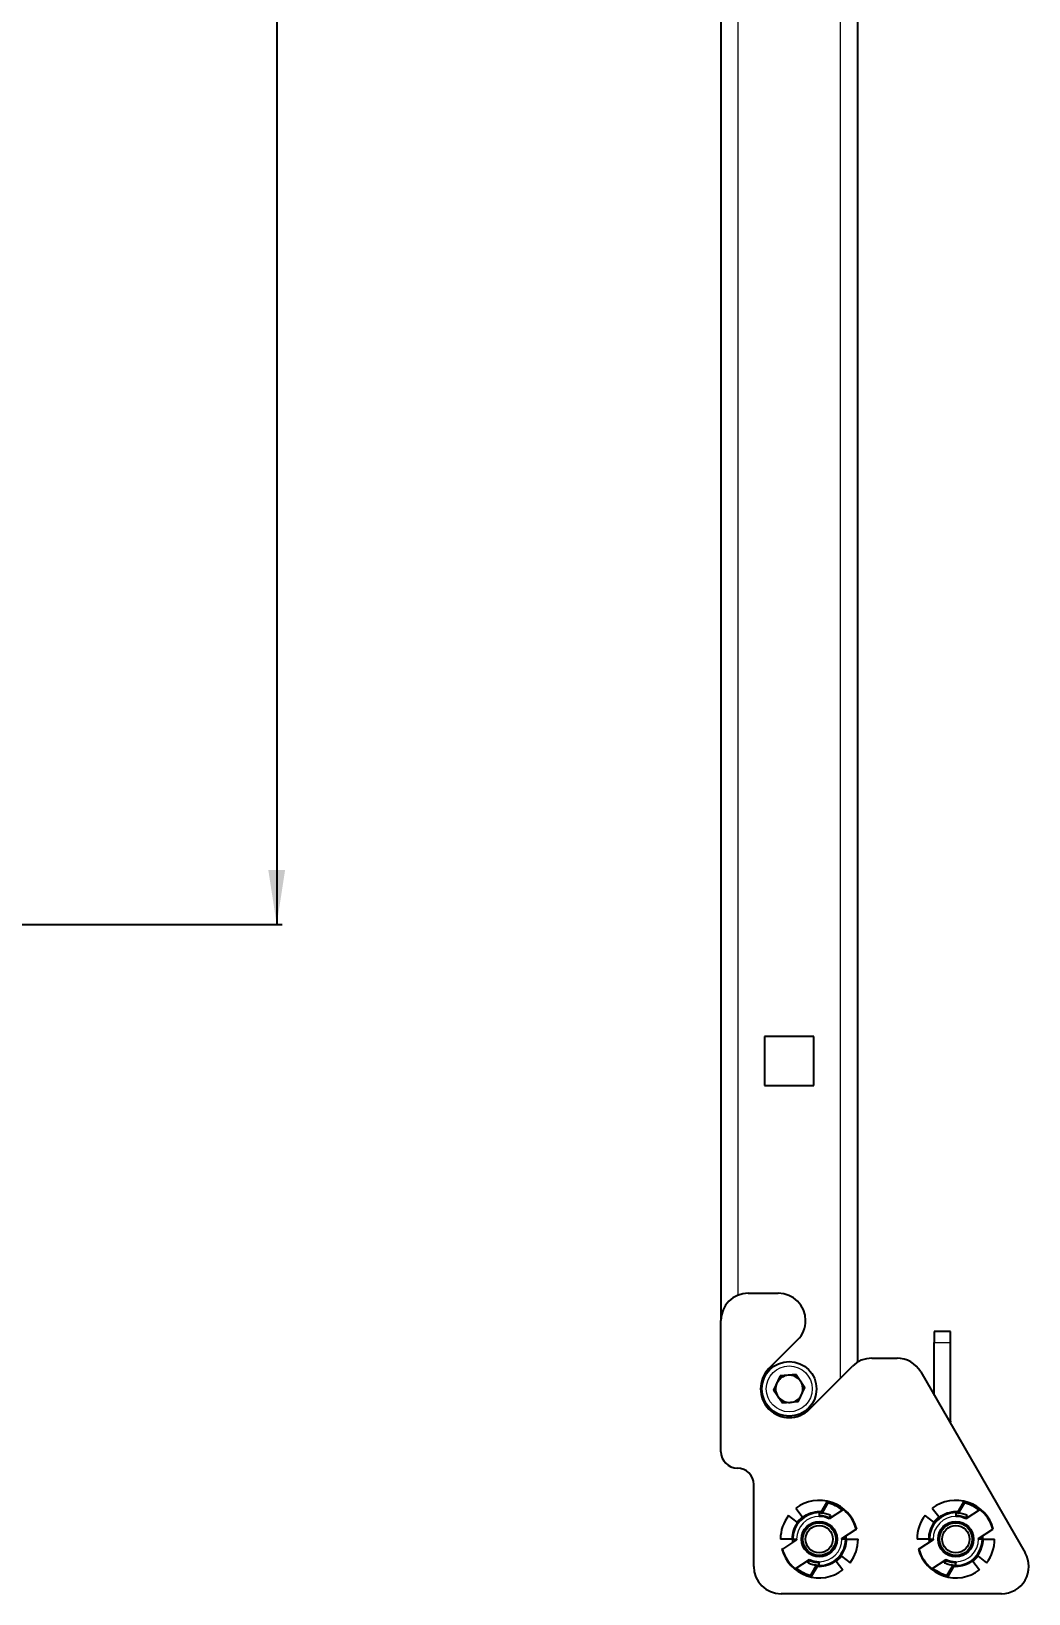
# Model space of a CAD drawing. Header units: millimetres. Extents: x -824 to 1032, y 378 to 1984.
# Drawn here: x -6.8 to 175.8, y 510.1 to 796.1 of the extents above; entities that cross this region are included whole.
import ezdxf

# ---------------------------------------------------------------- set-up
doc = ezdxf.new("R2010")
doc.units = ezdxf.units.MM
doc.layers.add('FORMAT', color=7, linetype='Continuous')
doc.styles.add('SLDTEXTSTYLE0', font='TXT', dxfattribs={"width": 0.75})
doc.dimstyles.new('SLDDIMSTYLE0', dxfattribs={"dimtxt": 20, "dimasz": 10, "dimexe": 0, "dimexo": 0.0625, "dimgap": 5, "dimtad": 2, "dimdec": 1, "dimrnd": 1e-09, "dimzin": 12, "dimdsep": 46, "dimtxsty": 'SLDTEXTSTYLE0', "dimsah": 1, "dimcen": 0.09, "dimadec": 0, "dimazin": 3, "dimtfac": 1, "dimtofl": 0, "dimtmove": 0, "dimatfit": 3, "dimfxl": 0, "dimfrac": 2, "dimtolj": 1, "dimtzin": 12, "dimarcsym": 0})

# ---------------------------------------------------------------- blocks, each defined once
blk = doc.blocks.new('_D_2')
at = {"layer": 'FORMAT'}
for p, q in [((-44.52, 1732.59), (39.12, 1732.59)), ((38.12, 1732.59), (38.12, 632.59)), ((-44.52, 632.59), (39.12, 632.59))]:
    blk.add_line(p, q, dxfattribs=at)
for points in [[(38.12, 1732.59), (36.58, 1722.59), (39.66, 1722.59)], [(38.12, 632.59), (39.66, 642.59), (36.58, 642.59)]]:
    blk.add_solid(points, dxfattribs=at)
at = {"layer": 'FORMAT', "insert": (12.34, 1153.03), "char_height": 20, "attachment_point": 1, "rotation": 90, "style": 'SLDTEXTSTYLE0'}
blk.add_mtext('1100', dxfattribs=at)

msp = doc.modelspace()

# ---------------------------------------------------------------- linework, layer by layer
at = {"color": 8, "linetype": 'Continuous', "lineweight": 18}
for p, q in [((122.54, 1824.09), (122.54, 564.71)), ((141.34, 549.56), (141.34, 1824.09)), ((158.44, 556.09), (161.44, 556.09)), ((161.2, 541.69), (161.44, 541.69))]:
    msp.add_line(p, q, dxfattribs=at)
at = {"color": 7, "linetype": 'Continuous', "lineweight": 25}
for p, q in [((144.44, 1824.09), (144.44, 552.46)), ((119.44, 1794.89), (119.44, 560.09)), ((136.44, 612.09), (127.44, 612.09)), ((127.44, 612.09), (127.44, 603.09)), ((136.44, 603.09), (136.44, 612.09)), ((127.44, 603.09), (136.44, 603.09)), ((124.44, 565.09), (129.94, 565.09)), ((119.44, 536.09), (119.44, 560.09)), ((134.94, 560.09), (134.94, 560.08)), ((161.44, 558.09), (158.44, 558.09)), ((158.44, 558.09), (158.44, 556.09)), ((161.44, 556.09), (161.44, 558.09)), ((133.48, 556.55), (128.23, 551.3)), ((158.44, 546.46), (158.44, 556.09)), ((161.44, 541.69), (161.44, 556.09)), ((147.05, 553.2), (151.67, 553.2)), ((130.31, 549.96), (129.07, 547.36)), ((133.18, 550.19), (130.31, 549.96)), ((133.18, 550.19), (134.82, 547.82)), ((135.66, 543.87), (143.51, 551.73)), ((156, 550.7), (175.11, 517.59)), ((130.7, 544.98), (129.07, 547.36)), ((133.58, 545.21), (134.82, 547.82)), ((133.58, 545.21), (130.7, 544.98)), ((161.44, 541.69), (161.42, 541.3)), ((125.44, 515.09), (125.44, 530.09)), ((137.74, 524.9), (138.91, 526.93)), ((139.01, 526.7), (137.95, 524.87)), ((138.91, 526.93), (139.01, 526.7)), ((162.74, 524.9), (163.91, 526.93)), ((164.01, 526.7), (162.95, 524.87)), ((163.91, 526.93), (164.01, 526.7)), ((133.39, 523.2), (131.81, 524.41)), ((134.33, 524.14), (133.12, 525.72)), ((134.28, 524.13), (133.4, 523.25)), ((137.44, 525.14), (137.44, 524.94)), ((137.44, 525.14), (137.87, 525.12)), ((137.44, 524.94), (137.44, 524.24)), ((137.44, 524.39), (137.47, 524.43)), ((137.69, 524.41), (137.59, 524.23)), ((141.86, 525.52), (139.25, 523.82)), ((139.49, 524.48), (139.28, 524.03)), ((158.39, 523.2), (156.81, 524.41)), ((159.33, 524.14), (158.12, 525.72)), ((159.28, 524.13), (158.4, 523.25)), ((162.44, 525.14), (162.44, 524.94)), ((162.44, 525.14), (162.87, 525.12)), ((162.44, 524.94), (162.44, 524.24)), ((162.44, 524.39), (162.47, 524.43)), ((162.69, 524.41), (162.59, 524.23)), ((166.86, 525.52), (164.25, 523.82)), ((164.49, 524.48), (164.28, 524.03)), ((141.59, 520.22), (144.2, 521.91)), ((142.29, 520.67), (142.29, 520.09)), ((144.16, 521.89), (144.3, 521.92)), ((166.59, 520.22), (169.2, 521.91)), ((167.29, 520.67), (167.29, 520.09)), ((169.16, 521.89), (169.3, 521.92)), ((132.39, 520.09), (130.34, 520.09)), ((130.72, 518.29), (130.59, 518.25)), ((133.3, 519.96), (130.69, 518.26)), ((132.39, 520.09), (132.59, 520.09)), ((132.59, 520.09), (133.29, 520.09)), ((132.59, 519.5), (132.59, 520.09)), ((133.09, 520.09), (133.09, 519.82)), ((142.29, 520.09), (141.59, 520.09)), ((141.79, 520.09), (141.79, 520.35)), ((142.49, 520.09), (142.29, 520.09)), ((142.49, 520.09), (144.54, 520.09)), ((157.39, 520.09), (155.34, 520.09)), ((155.72, 518.29), (155.59, 518.25)), ((158.3, 519.96), (155.69, 518.26)), ((157.39, 520.09), (157.59, 520.09)), ((157.59, 520.09), (158.29, 520.09)), ((157.59, 519.5), (157.59, 520.09)), ((158.09, 520.09), (158.09, 519.82)), ((167.29, 520.09), (166.59, 520.09)), ((166.79, 520.09), (166.79, 520.35)), ((167.49, 520.09), (167.29, 520.09)), ((167.49, 520.09), (169.54, 520.09)), ((133.03, 514.65), (135.64, 516.35)), ((135.39, 515.69), (135.61, 516.14)), ((135.88, 513.47), (136.94, 515.31)), ((137.15, 515.28), (135.98, 513.24)), ((137.44, 515.04), (137.02, 515.05)), ((137.2, 515.77), (137.3, 515.94)), ((137.44, 515.79), (137.42, 515.74)), ((137.44, 515.24), (137.44, 515.94)), ((137.44, 515.04), (137.44, 515.24)), ((140.56, 516.03), (141.77, 514.45)), ((140.61, 516.05), (141.48, 516.92)), ((141.5, 516.97), (143.08, 515.76)), ((158.03, 514.65), (160.64, 516.35)), ((160.39, 515.69), (160.61, 516.14)), ((160.88, 513.47), (161.94, 515.31)), ((162.15, 515.28), (160.98, 513.24)), ((162.44, 515.04), (162.02, 515.05)), ((162.2, 515.77), (162.3, 515.94)), ((162.44, 515.79), (162.42, 515.74)), ((162.44, 515.24), (162.44, 515.94)), ((162.44, 515.04), (162.44, 515.24)), ((165.56, 516.03), (166.77, 514.45)), ((165.61, 516.05), (166.48, 516.92)), ((166.5, 516.97), (168.08, 515.76)), ((135.88, 513.47), (135.98, 513.24)), ((160.88, 513.47), (160.98, 513.24)), ((170.78, 510.09), (130.44, 510.09))]:
    msp.add_line(p, q, dxfattribs=at)
for centre, radius in [((131.94, 547.59), 5), ((137.44, 520.09), 3.25), ((137.44, 520.09), 3), ((137.44, 520.09), 2.5), ((162.44, 520.09), 3.25), ((162.44, 520.09), 3), ((162.44, 520.09), 2.5)]:
    msp.add_circle(centre, radius, dxfattribs=at)
at = {"color": 8, "linetype": 'Continuous', "lineweight": 18}
msp.add_circle((131.94, 547.59), 4.2, dxfattribs=at)
at = {"color": 7, "linetype": 'Continuous', "lineweight": 25}
for centre, radius, start, end in [((124.44, 560.09), 5, 90, 180), ((129.94, 560.09), 5, 0, 90), ((129.94, 560.08), 5, 315, 0), ((147.05, 548.2), 5, 90, 135), ((151.67, 548.2), 5, 30, 90), ((131.94, 547.59), 5.25, 135, 315), ((131.94, 547.59), 2.5, 94.5743, 154.5743), ((131.94, 547.59), 2.5, 34.5743, 94.5743), ((131.94, 547.59), 2.5, 154.5743, 214.5743), ((131.94, 547.59), 2.5, 274.5743, 334.5743), ((131.94, 547.59), 2.5, 334.5743, 34.5743), ((131.94, 547.59), 2.5, 214.5743, 274.5743), ((122.44, 536.09), 3, 180, 270), ((122.44, 530.09), 3, 0, 90), ((137.44, 520.09), 7.1, 15, 127.5), ((137.44, 520.09), 7, 50.8871, 77.8871), ((137.44, 520.09), 6.8, 51.4319, 76.6644), ((162.44, 520.09), 7.1, 15, 127.5), ((162.44, 520.09), 7, 50.8871, 77.8871), ((162.44, 520.09), 6.8, 51.4319, 76.6644), ((137.44, 520.09), 7.1, 142.5, 180), ((137.44, 520.09), 4.85, 90, 180), ((137.44, 520.09), 4.15, 64.203, 90), ((137.44, 520.09), 7, 15.1129, 50.8871), ((162.44, 520.09), 7.1, 142.5, 180), ((162.44, 520.09), 4.85, 90, 180), ((162.44, 520.09), 4.15, 64.203, 90), ((162.44, 520.09), 7, 15.1129, 50.8871), ((137.44, 520.09), 7.1, 195, 307.5), ((137.44, 520.09), 7, 195.1129, 230.8871), ((137.44, 520.09), 4.15, 180, 181.797), ((137.44, 520.09), 4.85, 270, 0), ((137.44, 520.09), 4.15, 0, 1.797), ((137.44, 520.09), 7.1, 322.5, 0), ((162.44, 520.09), 7.1, 195, 307.5), ((162.44, 520.09), 7, 195.1129, 230.8871), ((162.44, 520.09), 4.15, 180, 181.797), ((162.44, 520.09), 4.85, 270, 0), ((162.44, 520.09), 4.15, 0, 1.797), ((162.44, 520.09), 7.1, 322.5, 0), ((130.44, 515.09), 5, 180, 270), ((137.44, 520.09), 4.15, 244.203, 270), ((162.44, 520.09), 4.15, 244.203, 270), ((170.78, 515.09), 5, 270, 30), ((137.44, 520.09), 7, 230.8871, 257.8871), ((137.44, 520.09), 6.8, 231.4319, 256.6644), ((162.44, 520.09), 7, 230.8871, 257.8871), ((162.44, 520.09), 6.8, 231.4319, 256.6644)]:
    msp.add_arc(centre, radius, start, end, dxfattribs=at)
at = {"color": 8, "linetype": 'Continuous', "lineweight": 18}
for centre, radius, start, end in [((137.44, 520.09), 4.15, 90, 180), ((137.44, 520.09), 5.05, 90, 127.5), ((162.44, 520.09), 4.15, 90, 180), ((162.44, 520.09), 5.05, 90, 127.5), ((137.44, 520.09), 5.05, 142.5, 180), ((162.44, 520.09), 5.05, 142.5, 180), ((137.44, 520.09), 4.15, 270, 0), ((137.44, 520.09), 5.05, 322.5, 0), ((162.44, 520.09), 4.15, 270, 0), ((162.44, 520.09), 5.05, 322.5, 0), ((137.44, 520.09), 5.05, 270, 307.5), ((162.44, 520.09), 5.05, 270, 307.5)]:
    msp.add_arc(centre, radius, start, end, dxfattribs=at)
at = {"color": 7, "linetype": 'Continuous', "lineweight": 25}
for points, knots in [([(134.63, 524.03), (134.5, 524.11), (134.35, 524.21), (134.32, 524.1), (134.32, 524.08)], [0, 0, 0, 0, 0.8322341, 1, 1, 1, 1]), ([(137.44, 524.94), (137.84, 524.9), (138.54, 524.84), (139.2, 524.59), (139.49, 524.48)], [0, 0, 0, 0, 0.559866, 1, 1, 1, 1]), ([(137.44, 524.44), (137.8, 524.41), (138.43, 524.37), (139.02, 524.13), (139.28, 524.03)], [0, 0, 0, 0, 0.559785, 1, 1, 1, 1]), ([(159.63, 524.03), (159.5, 524.11), (159.35, 524.21), (159.32, 524.1), (159.32, 524.08)], [0, 0, 0, 0, 0.832234, 1, 1, 1, 1]), ([(162.44, 524.94), (162.84, 524.9), (163.54, 524.84), (164.2, 524.59), (164.49, 524.48)], [0, 0, 0, 0, 0.559866, 1, 1, 1, 1]), ([(162.44, 524.44), (162.8, 524.41), (163.43, 524.37), (164.02, 524.13), (164.28, 524.03)], [0, 0, 0, 0, 0.5597848, 1, 1, 1, 1]), ([(133.5, 522.9), (133.42, 523.03), (133.32, 523.18), (133.43, 523.21), (133.45, 523.21)], [0, 0, 0, 0, 0.832234, 1, 1, 1, 1]), ([(158.5, 522.9), (158.42, 523.03), (158.32, 523.18), (158.43, 523.21), (158.45, 523.21)], [0, 0, 0, 0, 0.8322341, 1, 1, 1, 1]), ([(137.44, 515.24), (137.05, 515.27), (136.35, 515.33), (135.69, 515.58), (135.39, 515.69)], [0, 0, 0, 0, 0.559866, 1, 1, 1, 1]), ([(137.44, 515.74), (137.09, 515.76), (136.45, 515.8), (135.87, 516.04), (135.61, 516.14)], [0, 0, 0, 0, 0.559785, 1, 1, 1, 1]), ([(140.26, 516.14), (140.39, 516.06), (140.54, 515.96), (140.57, 516.07), (140.57, 516.09)], [0, 0, 0, 0, 0.832234, 1, 1, 1, 1]), ([(141.39, 517.27), (141.47, 517.14), (141.57, 516.99), (141.46, 516.96), (141.44, 516.96)], [0, 0, 0, 0, 0.832234, 1, 1, 1, 1]), ([(162.44, 515.24), (162.05, 515.27), (161.35, 515.33), (160.69, 515.58), (160.39, 515.69)], [0, 0, 0, 0, 0.559866, 1, 1, 1, 1]), ([(162.44, 515.74), (162.09, 515.76), (161.45, 515.8), (160.87, 516.04), (160.61, 516.14)], [0, 0, 0, 0, 0.559785, 1, 1, 1, 1]), ([(165.26, 516.14), (165.39, 516.06), (165.54, 515.96), (165.57, 516.07), (165.57, 516.09)], [0, 0, 0, 0, 0.832234, 1, 1, 1, 1]), ([(166.39, 517.27), (166.47, 517.14), (166.57, 516.99), (166.46, 516.96), (166.44, 516.96)], [0, 0, 0, 0, 0.832234, 1, 1, 1, 1])]:
    msp.add_open_spline(points, degree=3, knots=knots, dxfattribs=at)

# ---------------------------------------------------------------- dimensions: what is measured, and where the dimension line sits
at = {"layer": 'FORMAT'}
dim = msp.add_linear_dim(base=(38.12, 632.59), p1=(-44.53, 1732.59), p2=(-44.53, 632.59), angle=90, dimstyle='SLDDIMSTYLE0', dxfattribs=at)
dim.commit()
dim.dimension.update_dxf_attribs({"geometry": '_D_2', "text_midpoint": (38.12, 1182.59), "dimtype": 160})

doc.saveas('drawing.dxf')
